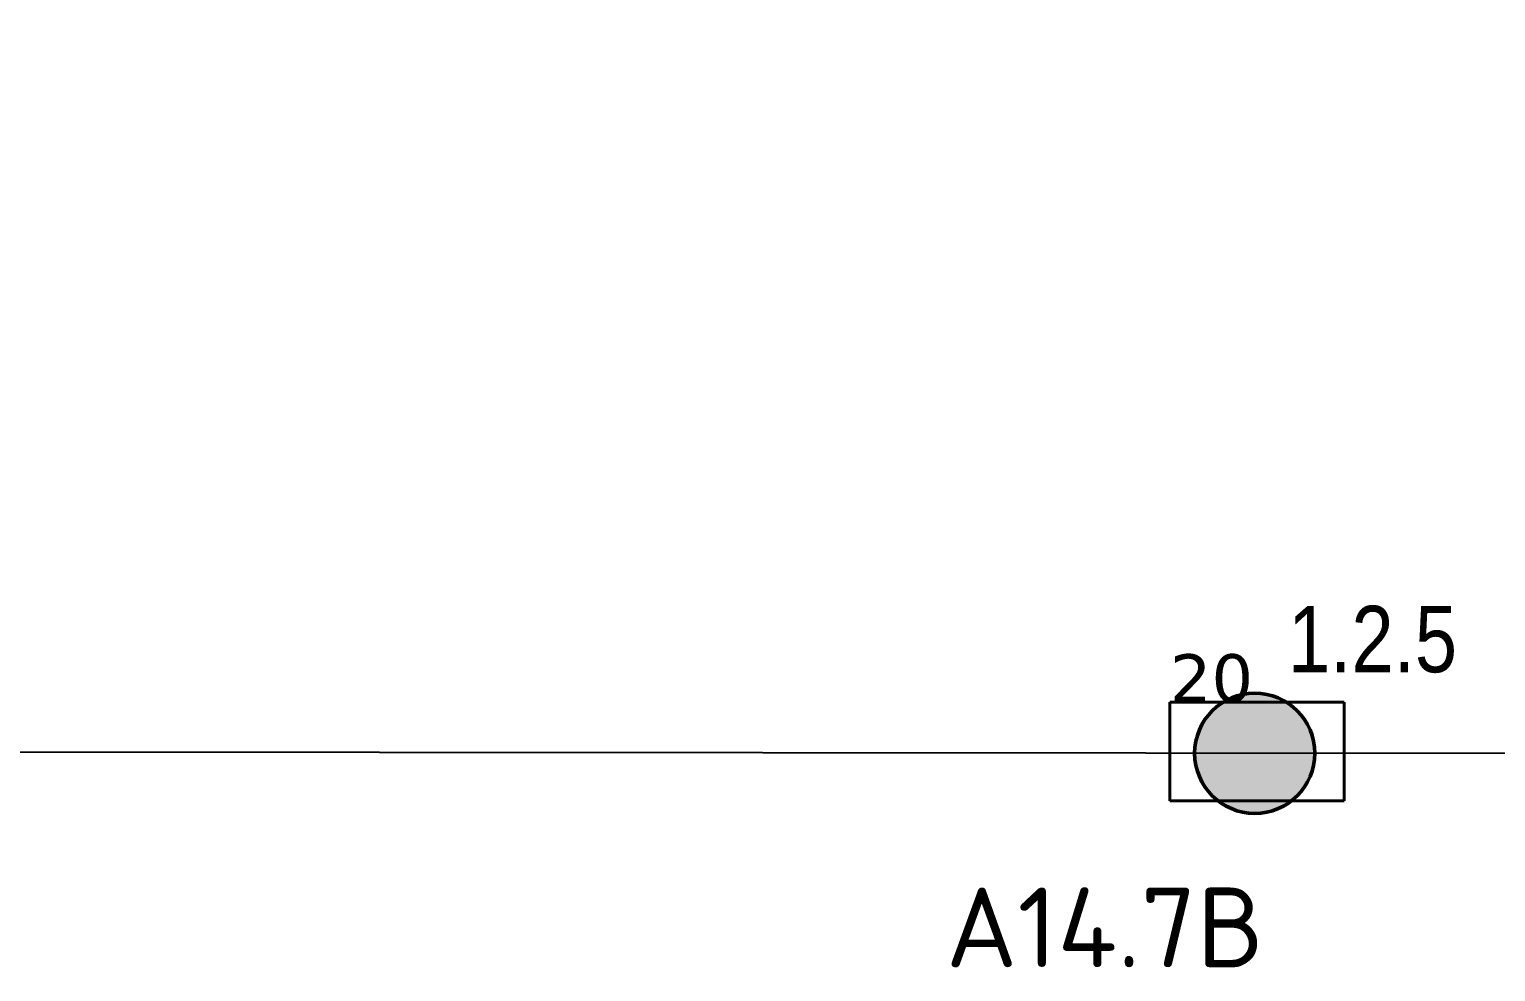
# Model space of a CAD drawing. Header units: millimetres. Extents: x -243740 to 150609, y -473655 to -165121.
# Drawn here: x -198881 to -193360, y -381457 to -377910 of the extents above; entities that cross this region are included whole.
import ezdxf
from ezdxf.enums import TextEntityAlignment as Align

# ---------------------------------------------------------------- set-up
doc = ezdxf.new("R2010")
doc.units = ezdxf.units.MM
doc.layers.add('_Гр.ЩД-1А.5.9.I1.2', color=6, linetype='Continuous')
doc.layers.add('_освещение_dali', color=3, linetype='Continuous', lineweight=50)
doc.layers.add('сВЕтильники', color=7, linetype='Continuous', lineweight=40, true_color=0x600080)
doc.styles.add('ISOCPEUR_1', font='isocpeur.ttf', dxfattribs={"height": 200})
doc.styles.get("Standard").update_dxf_attribs({"font": 'ARIALN.TTF'})
doc.styles.add('TableTextStyle', font='')
doc.styles.get('TableTextStyle').set_extended_font_data('VERDANA.TTF')
doc.linetypes.add('Truba', pattern='A,3e-05,[4,MSH_7,S=1,R=0,X=0,Y=0],-3.022072', length=3.022102)

# ---------------------------------------------------------------- blocks, each defined once
blk = doc.blocks.new('dgdg')
at = {"layer": 'сВЕтильники', "lineweight": 40}
for points in [[(40053, 16622.7, 0), (40053, 16994.7, 0)], [(40053, 16994.7, 0), (40053, 16622.7, 0)], [(40053, 16994.7, 0), (40710, 16994.7, 0)], [(40710, 16994.7, 0), (40053, 16994.7, 0)], [(40710, 16994.7, 0), (40053, 16994.7, 0)], [(40053, 16994.7, 0), (40053, 16622.7, 0)], [(40053, 16622.7, 0), (40053, 16994.7, 0)], [(40053, 16994.7, 0), (40710, 16994.7, 0)], [(40710, 16994.7, 0), (40710, 16622.7, 0)], [(40710, 16622.7, 0), (40710, 16994.7, 0)], [(40710, 16622.7, 0), (40710, 16994.7, 0)], [(40710, 16994.7, 0), (40710, 16622.7, 0)], [(40710, 16622.7, 0), (40053, 16622.7, 0)], [(40053, 16622.7, 0), (40710, 16622.7, 0)], [(40053, 16622.7, 0), (40710, 16622.7, 0)], [(40710, 16622.7, 0), (40053, 16622.7, 0)]]:
    blk.add_polyline3d(points, dxfattribs=at)
at = {"layer": 'сВЕтильники', "style": 'ISOCPEUR_1'}
blk.add_text('А14.7В', height=300, dxfattribs=at).set_placement((39209.8, 15996.5, 22500))
blk = doc.blocks.new('A$Cab2378fa')
at = {"lineweight": 25, "true_color": 0xfff5f5}
h = blk.add_hatch(color=7, dxfattribs=at)
h.dxf.hatch_style = 1
h.paths.add_polyline_path([(0, 0), (-141.6, -170.3, 0.174923), (3, -222.4, 0.197808), (162.3, -156.8)])
h.paths.add_polyline_path([(-163.2, 157.6), (0, 0), (147.8, 177.8, 0.175398), (3, 230.2, 0.209014)])
at = {"lineweight": 25}
h = blk.add_hatch(color=0, dxfattribs=at)
h.paths.add_polyline_path([(162.3, -156.8, 0.442338), (147.8, 177.8), (0, 0)])
h.paths.add_polyline_path([(-141.6, -170.3), (0, 0), (-163.2, 157.6, 0.430096)])
blk.add_circle((3, 3.9), 226.3)

msp = doc.modelspace()

# ---------------------------------------------------------------- linework, layer by layer
at = {"layer": '_Гр.ЩД-1А.5.9.I1.2', "ltscale": 100}
msp.add_lwpolyline([(-150051.6, -393664.8), (-150051.6, -380671.5), (-202671.2, -380628.5), (-202671.2, -372652.3), (-153467.7, -372652.3), (-153467.7, -364544.4), (-202671.2, -364544.4), (-202671.2, -356675.9), (-153467.7, -356675.9)], dxfattribs=at)

# ---------------------------------------------------------------- block references
at = {"layer": '_освещение_dali', "color": 5, "ltscale": 100}
msp.add_blockref('A$Cab2378fa', (-194269.9, -380639.3), dxfattribs=at)
at = {"layer": 'Defpoints', "linetype": 'Truba'}
msp.add_blockref('dgdg', (-234640, -397437.2), dxfattribs=at)

# ---------------------------------------------------------------- texts
at = {"layer": '_Гр.ЩД-1А.5.9.I1.2', "ltscale": 100}
msp.add_text('1.2.5', height=250, dxfattribs=at).set_placement((-193823.4, -380405.5), align=Align.BOTTOM_CENTER)
at = {"layer": '_освещение_dali', "color": 254, "true_color": 0xf4c5b6, "style": 'TableTextStyle'}
msp.add_text('20', height=180, dxfattribs=at).set_placement((-194587, -380442.6))

doc.saveas('drawing.dxf')
